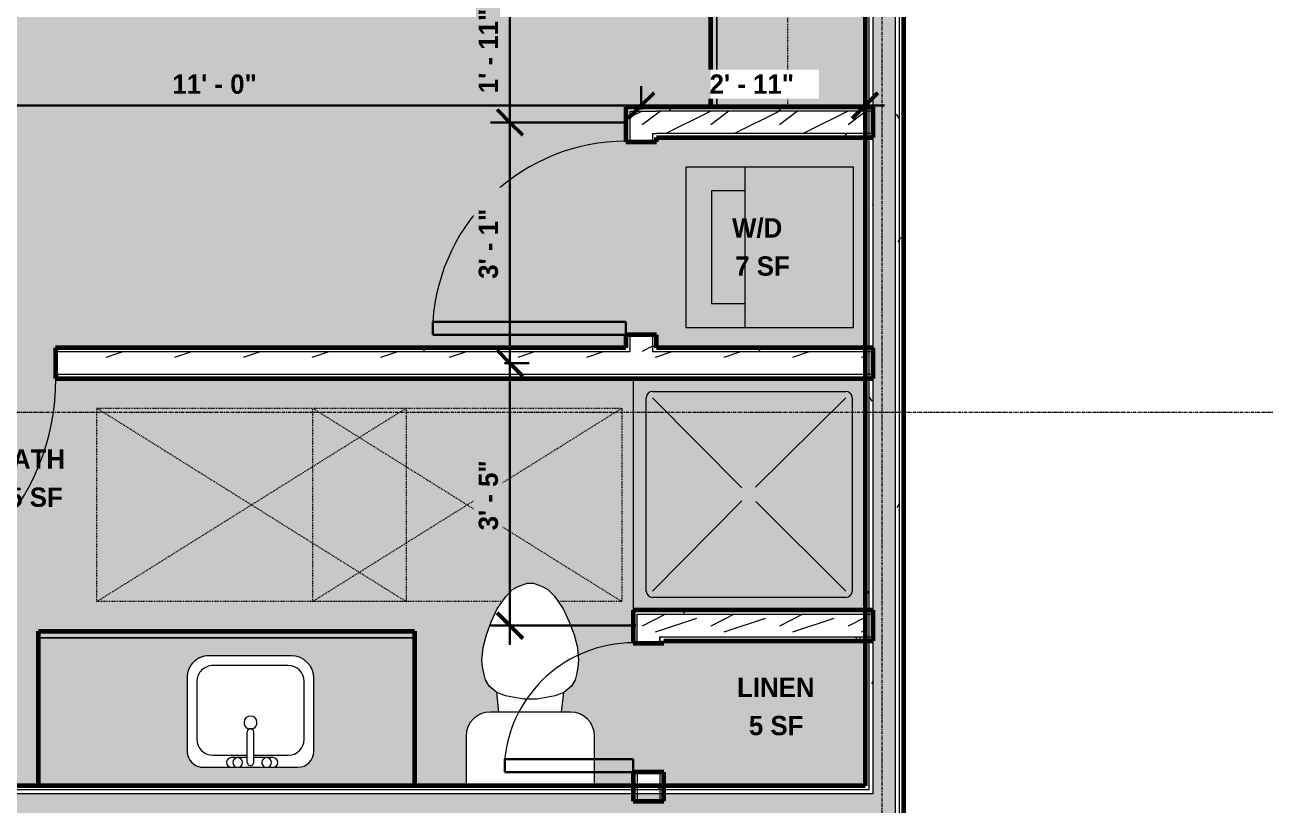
# Model space of a CAD drawing. Header units: inches. Extents: x -4105 to -1989, y 10980 to 12341.
# Drawn here: x -3614.5 to -3421.8, y 11126.2 to 11247.4 of the extents above; entities that cross this region are included whole.
import ezdxf

# ---------------------------------------------------------------- set-up
doc = ezdxf.new("R2010")
doc.units = ezdxf.units.IN
doc.header["$MEASUREMENT"] = 0
doc.linetypes.add('Dash', pattern=[0.25, 0.125, -0.125])
doc.linetypes.add('Grid Line 1_2_', pattern=[0.875, 0.5, -0.125, 0.125, -0.125])
for name, color, linetype, lineweight in [('0-1', 7, 'Continuous', 5), ('0-2', 7, 'Continuous', 9), ('A-ANNO-DIMS-1', 211, 'Continuous', 30), ('A-ANNO-DIMS-64', 211, 'Continuous', 9), ('A-AREA-IDEN', 2, 'Continuous', 9), ('A-AREA-PATT-4', 41, 'Continuous', 9), ('A-DOOR-1', 31, 'Continuous', 9), ('A-DOOR-2', 31, 'Continuous', 30), ('A-GENM-HDLN', 13, 'Dash', 9), ('A-WALL', 113, 'Continuous', 18), ('A-WALL-2', 113, 'Continuous', 60), ('A-WALL-PATT-1', 111, 'Continuous', 9), ('I-WALL-2', 2, 'Continuous', 60), ('P-SANR-FIXT', 6, 'Continuous', 9), ('Q-CASE', 31, 'Continuous', 9), ('Q-CASE-1', 31, 'Continuous', 60), ('Q-CASE-HDLN', 31, 'Dash', 9), ('S-GRID-1', 1, 'Grid Line 1_2_', 9)]:
    doc.layers.add(name, color=color, linetype=linetype, lineweight=lineweight)
doc.styles.add('Century Gothic_B', font='GOTHICB.TTF', dxfattribs={"height": 3})
doc.dimstyles.new('OD_-_HS_-__1__Tol__', dxfattribs={"dimscale": 12, "dimtxt": 3.132505, "dimasz": 0.333333, "dimexe": 0.25, "dimexo": 0.166667, "dimgap": 0.083333, "dimtad": 1, "dimdec": 0, "dimzin": 3, "dimdsep": 46, "dimlunit": 4, "dimtxsty": 'Century Gothic_B', "dimblk1": 'OBLIQUE', "dimblk2": 'OBLIQUE', "dimsah": 1, "dimcen": 0.09, "dimdle": 0.25, "dimazin": 0, "dimtfac": 1, "dimtdec": 4, "dimtix": 1, "dimtmove": 0, "dimatfit": 3, "dimfxl": 1, "dimtvp": 1, "dimtfill": 1, "dimfrac": 2, "dimtolj": 1, "dimtzin": 0, "dimlwd": 30, "dimlwe": 30, "dimarcsym": 2})
pattern_1 = [(0, (0, 0), (20.48, 5.12), [0.845, -14.515, 0.845, -14.515, -81.92]), (0, (0, 0), (20.48, 5.12), [-30.72, 0.845, -29.875, 0.845, -14.515, -35.84]), (0, (0, 0), (20.48, 5.12), [-76.8, 0.845, -9.395, 0.845, -24.755]), (120, (7.68, 2.56), (-14.67405, 15.1762003), [0.845, -14.515, 0.845, -14.515, -81.92]), (120, (7.68, 2.56), (-14.67405, 15.1762003), [-30.72, 0.845, -29.875, 0.845, -14.515, -35.84]), (120, (7.68, 2.56), (-14.67405, 15.1762003), [-76.8, 0.845, -9.395, 0.845, -24.755]), (240, (10.24, 12.8), (-5.80595, -20.2962003), [0.845, -14.515, 0.845, -14.515, -81.92]), (240, (10.24, 12.8), (-5.80595, -20.2962003), [-30.72, 0.845, -29.875, 0.845, -14.515, -35.84]), (240, (10.24, 12.8), (-5.80595, -20.2962003), [-76.8, 0.845, -9.395, 0.845, -24.755])]
pattern_2 = [(216.87, (4.265, 10.662), (31.9871619, 21.32545714), [5.331, -47.981]), (206.565, (10.662, 7.464), (-10.662476, -10.6620098), [11.921, -11.921]), (198.435, (10.662, 2.132), (-21.32449365, -10.6625869), [6.744, -26.974])]
pattern_3 = [(161.57, (0.32, 0.32), (-2.560496185, -0.000537386), [0, -18.214, 2.022, 0]), (18.43, (-0.32, 0.32), (-2.560496185, 0.000537386), [0, -18.214, 2.022, 0]), (108.43, (0.32, 0.32), (1.27922091, -6.400876726), [6.07, -14.166]), (71.57, (-0.32, 0.32), (1.27922091, 6.400876726), [6.07, -14.166])]

# ---------------------------------------------------------------- blocks, each defined once
blk = doc.blocks.new('Single-Flush - 36_ x 84_-1372839-ENLARGED FLOOR PLAN - 2ND FLOOR PLAN - EAST')
at = {"layer": 'A-DOOR-1'}
blk.add_arc((18, 2.37), 36.07, 93.1789, 180, dxfattribs=at)
at = {"layer": 'A-DOOR-2'}
for p, q in [((16, 2.37), (16, 38.39)), ((18, 38.39), (16, 38.39)), ((18, 2.37), (18, 38.39)), ((18, 2.37), (16, 2.37))]:
    blk.add_line(p, q, dxfattribs=at)
blk = doc.blocks.new('Stacked Washer and Dryer - 26_x25_ - Private-1372850-ENLARGED FLOOR PLAN - 2ND FLOOR PLAN - EAST')
at = {"layer": 'P-SANR-FIXT'}
blk.add_hatch(color=256, dxfattribs=at).paths.add_polyline_path([(26, 12.5), (0, 12.5), (0, -12.5), (26, -12.5)], flags=0)
for p, q in [((0, 12.5), (26, 12.5)), ((0, 12.5), (0, -12.5)), ((16.90625, -12.5), (16.90625, 12.5)), ((26, 12.5), (26, -12.5)), ((22.09375, 8.75), (16.90625, 8.75)), ((22.09375, -8.75), (22.09375, 8.75)), ((16.90625, -8.75), (22.09375, -8.75)), ((26, -12.5), (0, -12.5))]:
    blk.add_line(p, q, dxfattribs=at)
blk = doc.blocks.new('Single-Flush - 30_ x 80_-1421383-ENLARGED FLOOR PLAN - 2ND FLOOR PLAN - EAST')
at = {"layer": 'A-DOOR-1'}
blk.add_arc((15, -2.375), 30.067, 180, 266.18593, dxfattribs=at)
at = {"layer": 'A-DOOR-2'}
for p, q in [((13, -2.375), (13, -32.375)), ((15, -2.375), (13, -2.375)), ((15, -2.375), (15, -32.375)), ((15, -32.375), (13, -32.375))]:
    blk.add_line(p, q, dxfattribs=at)
blk = doc.blocks.new('M_Sink Vanity-Square - 500 x 440mm-1352614-ENLARGED FLOOR PLAN - 2ND FLOOR PLAN - EAST')
at = {"layer": 'P-SANR-FIXT'}
for p, q in [((7.96, 7.09), (-6.72, 7.09)), ((7.96, 7.09), (-6.72, 7.09)), ((3.62, 7.09), (-2.88, 7.09)), ((0.12, 6.33), (0.12, 1.59)), ((1.12, 6.33), (1.12, 1.59)), ((-9.22, 4.59), (-9.22, -6.73)), ((-9.22, 4.59), (-9.22, -6.73)), ((0.12, 5.22), (-5.22, 5.22)), ((-2.88, 5.59), (0.12, 5.59)), ((1.12, 5.59), (3.62, 5.59)), ((6.46, 5.22), (1.12, 5.22)), ((10.46, -6.91), (10.46, 4.59)), ((10.46, -6.91), (10.46, 4.59)), ((-7.72, 2.72), (-7.72, -6.23)), ((8.96, -6.23), (8.96, 2.72)), ((-5.22, -8.73), (6.46, -8.73)), ((-5.72, -10.23), (7.14, -10.23)), ((-5.72, -10.23), (7.14, -10.23))]:
    blk.add_line(p, q, dxfattribs=at)
for centre, radius, start, end in [((-6.72, 4.59), 2.5, 90, 180), ((-6.72, 4.59), 2.5, 90, 180), ((-2.88, 6.34), 0.75, 90, 270), ((-1.88, 6.34), 0.75, 360, 180), ((-1.88, 6.34), 0.75, 180, 0), ((0.62, 6.33), 0.5, 360, 180), ((2.62, 6.34), 0.75, 360, 180), ((2.62, 6.34), 0.75, 180, 360), ((3.62, 6.34), 0.75, 270, 90), ((7.96, 4.59), 2.5, 0, 90), ((7.96, 4.59), 2.5, 360, 90), ((-5.22, 2.72), 2.5, 90, 180), ((6.46, 2.72), 2.5, 0, 90), ((0.62, 0.13), 1, 360, 180), ((0.62, 0.13), 1, 180, 0), ((0.62, 1.59), 0.5, 180, 0), ((-5.72, -6.73), 3.5, 180, 270), ((-5.72, -6.73), 3.5, 180, 270), ((-5.22, -6.23), 2.5, 180, 270), ((6.46, -6.23), 2.5, 270, 0), ((7.14, -6.91), 3.32, 270, 360), ((7.14, -6.91), 3.32, 270, 0)]:
    blk.add_arc(centre, radius, start, end, dxfattribs=at)
blk = doc.blocks.new('Toilet-Domestic-3D - Toilet-Domestic-3D-V22-ENLARGED FLOOR PLAN - 2ND FLOOR PLAN - EAST')
at = {"layer": 'P-SANR-FIXT'}
for p, q in [((-1.87, 11.5), (-0.5, 12)), ((-0.5, 12), (0.5, 12)), ((0.5, 12), (1.87, 11.5)), ((-5.13, 8), (-3.74, 10)), ((-3.74, 10), (-2.74, 11)), ((-2.74, 11), (-1.87, 11.5)), ((1.87, 11.5), (2.74, 11)), ((2.74, 11), (3.74, 10)), ((3.74, 10), (5.13, 8)), ((-6.06, 6), (-5.13, 8)), ((5.13, 8), (6.06, 6)), ((-6.79, 4), (-6.06, 6)), ((6.06, 6), (6.79, 4)), ((-7.33, 1.99), (-6.79, 4)), ((6.79, 4), (7.33, 1.99)), ((-7.5, 0), (-7.33, 1.99)), ((7.33, 1.99), (7.5, 0)), ((-7.41, -1), (-7.5, 0)), ((-7.24, -2), (-7.41, -1)), ((7.41, -1), (7.24, -2)), ((7.5, 0), (7.41, -1)), ((-6.97, -3), (-7.24, -2)), ((-6.4, -4), (-6.97, -3)), ((6.97, -3), (6.4, -4)), ((7.24, -2), (6.97, -3)), ((-5.21, -5), (-6.4, -4)), ((-3.84, -5.5), (-5.21, -5)), ((-4.86, -8.02), (-5.21, -5)), ((-1, -6), (-3.84, -5.5)), ((3.84, -5.5), (1, -6)), ((5.21, -5), (3.84, -5.5)), ((4.86, -8.02), (5.21, -5)), ((6.4, -4), (5.21, -5)), ((1, -6), (-1, -6)), ((6.25, -8.02), (-6.25, -8.02)), ((-9.98, -11.75), (-9.98, -19.48)), ((9.98, -19.48), (9.98, -11.75))]:
    blk.add_line(p, q, dxfattribs=at)
for centre, start, end in [((-6.25, -11.75), 90, 180), ((6.25, -11.75), 0, 90)]:
    blk.add_arc(centre, 3.73, start, end, dxfattribs=at)
blk = doc.blocks.new('OD_CW_Base Cabinet - OD_CW_Base Cabinet-V29-ENLARGED FLOOR PLAN - 2ND FLOOR PLAN - EAST')
at = {"layer": 'Q-CASE'}
blk.add_hatch(color=256, dxfattribs=at).paths.add_polyline_path([(32.51, -1), (59.14, -1), (59.14, 0), (0.74, 0), (0.74, -1), (11.58, -1)], flags=0)
h = blk.add_hatch(color=256, dxfattribs=at)
h.paths.add_polyline_path([(40.51, -24), (59.14, -24), (59.14, -1), (0.74, -1), (0.74, -24), (40.03, -24)], flags=0)
h.paths.add_polyline_path([(41.03, -21.13), (26.35, -21.13), (25.7, -21.04), (25.1, -20.79), (24.58, -20.39), (24.18, -19.88), (23.93, -19.27), (23.85, -18.63), (23.85, -7.12), (23.96, -6.26), (24.29, -5.46), (24.82, -4.77), (25.51, -4.25), (26.35, -3.91), (27.17, -3.8), (40.03, -3.8), (41.03, -3.96), (41.78, -4.27), (42.51, -4.83), (43.06, -5.55), (43.41, -6.4), (43.53, -7.3), (43.53, -18.63), (43.45, -19.27), (43.2, -19.88), (42.8, -20.39), (42.28, -20.79), (41.68, -21.04)], flags=0)
for p, q in [((0.74, -1), (0.74, 0)), ((0.74, 0), (59.14, 0)), ((59.14, -1), (0.74, -1)), ((0.74, -24), (0.74, -1)), ((0.74, -1), (59.14, -1)), ((59.14, 0), (59.14, -1)), ((59.14, -1), (59.14, -24))]:
    blk.add_line(p, q, dxfattribs=at)
at = {"layer": 'Q-CASE-1'}
for p, q in [((0.74, -24), (0.74, 0)), ((0.74, 0), (59.14, 0)), ((59.14, 0), (59.14, -24))]:
    blk.add_line(p, q, dxfattribs=at)
blk = doc.blocks.new('Shower Base-3D - 36_ x 36_-1586087-ENLARGED FLOOR PLAN - 2ND FLOOR PLAN - EAST')
at = {"layer": 'P-SANR-FIXT'}
for p, q in [((-18, 18), (-18, -18)), ((-15, 16), (15, 16)), ((-16, -15), (-16, 15)), ((-1.12, 1), (-15, 15)), ((0.97, 1.14), (15, 15)), ((16, 15), (16, -15)), ((-1.13, -0.98), (-15, -15)), ((1.01, -1.11), (15, -15)), ((15, -16), (-15, -16))]:
    blk.add_line(p, q, dxfattribs=at)
for centre, start, end in [((-15, 15), 90, 180), ((15, 15), 360, 90), ((-15, -15), 180, 270), ((15, -15), 270, 0)]:
    blk.add_arc(centre, 1, start, end, dxfattribs=at)
blk = doc.blocks.new('Single-Flush - CLOSET-1720256-ENLARGED FLOOR PLAN - 2ND FLOOR PLAN - EAST')
at = {"layer": 'A-DOOR-1'}
blk.add_arc((10, -2.38), 20.07, 180, 264.2799, dxfattribs=at)
at = {"layer": 'A-DOOR-2'}
for p, q in [((8, -2.38), (8, -22.34)), ((10, -2.38), (8, -2.38)), ((10, -2.38), (10, -22.34)), ((10, -22.34), (8, -22.34))]:
    blk.add_line(p, q, dxfattribs=at)
blk = doc.blocks.new('ADA Clearances - 30_x48_-1721104-ENLARGED FLOOR PLAN - 2ND FLOOR PLAN - EAST')
at = {"layer": 'A-GENM-HDLN'}
for p, q in [((15, 24), (-15, -24)), ((-15, 24), (15, -24)), ((-15, -5.48), (-15, 24)), ((-15, 24), (15, 24)), ((15, 24), (15, -24)), ((-15, -24), (-15, -14.12)), ((15, -24), (-15, -24))]:
    blk.add_line(p, q, dxfattribs=at)
blk = doc.blocks.new('ADA Clearances - 30_x48_-V10-ENLARGED FLOOR PLAN - 2ND FLOOR PLAN - EAST')
at = {"layer": 'A-GENM-HDLN'}
for p, q in [((15, 24), (-15, -24)), ((-15, 24), (15, -24)), ((-15, -24), (-15, 24)), ((-15, 24), (15, 24)), ((15, 24), (15, -24)), ((15, -24), (-15, -24))]:
    blk.add_line(p, q, dxfattribs=at)
blk = doc.blocks.new('OD_CW_Base Cabinet - OD_CW_Base Cabinet-2252122-ENLARGED FLOOR PLAN - 2ND FLOOR PLAN - EAST')
at = {"layer": 'Q-CASE'}
h = blk.add_hatch(color=256, dxfattribs=at)
h.paths.add_polyline_path([(93.67, 24), (59.2, 24), (59.2, 1), (93.67, 1), (93.67, 18.64)], flags=0)
h.paths.add_polyline_path([(35.2, 24), (0.74, 24), (0.74, 1), (35.2, 1), (35.2, 22)], flags=0)
h = blk.add_hatch(color=256, dxfattribs=at)
h.paths.add_polyline_path([(93.67, 0), (93.67, 1), (59.2, 1), (59.2, 0)], flags=0)
h.paths.add_polyline_path([(35.2, 0), (35.2, 1), (0.74, 1), (0.74, 0)], flags=0)
for p, q in [((0.74, 22), (0.74, 24)), ((0.74, 1), (35.2, 1)), ((35.2, 1), (0.74, 1)), ((35.2, 0), (0.74, 0)), ((59.2, 1), (93.67, 1)), ((93.67, 1), (59.2, 1)), ((93.67, 0), (59.2, 0))]:
    blk.add_line(p, q, dxfattribs=at)
at = {"layer": 'Q-CASE-1'}
for p, q in [((0.74, 24), (0.74, 22)), ((0.74, 0), (35.2, 0)), ((59.2, 0), (93.67, 0))]:
    blk.add_line(p, q, dxfattribs=at)
blk = doc.blocks.new('OD_CW_Upper Cabinet - OD_CW_Upper Cabinet-2252152-ENLARGED FLOOR PLAN - 2ND FLOOR PLAN - EAST')
at = {"layer": 'Q-CASE-HDLN'}
for p, q in [((0.74, -24), (0.74, -12)), ((0.74, -12), (93.67, -12)), ((93.67, -12), (93.67, -24)), ((93.67, -24), (0.74, -24))]:
    blk.add_line(p, q, dxfattribs=at)
blk = doc.blocks.new('DIMBLOCK72-ENLARGED FLOOR PLAN - 2ND FLOOR PLAN - EAST')
at = {"layer": 'A-ANNO-DIMS-64', "lineweight": 30, "transparency": 16777216}
for p, q in [((-3518.75, 11234.23), (-3518.75, 11237.83)), ((-3650.84, 11235.66), (-3650.84, 11231.83)), ((-3650.84, 11234.83), (-3650.84, 11235.66)), ((-3650.84, 11234.83), (-3518.75, 11234.83)), ((-3518.75, 11234.83), (-3518.75, 11234.23))]:
    blk.add_line(p, q, dxfattribs=at)
at = {"layer": 'A-ANNO-DIMS-64', "lineweight": 50, "transparency": 16777216}
for p, q in [((-3650.84, 11234.83), (-3648.84, 11236.83)), ((-3518.75, 11234.83), (-3516.75, 11236.83)), ((-3650.84, 11234.83), (-3652.84, 11232.83)), ((-3518.75, 11234.83), (-3520.75, 11232.83))]:
    blk.add_line(p, q, dxfattribs=at)
at = {"layer": 'A-ANNO-DIMS-64', "color": 0, "lineweight": 30, "transparency": 16777216, "insert": (-3591.56, 11239.67), "char_height": 3, "width": 16.2294, "attachment_point": 1, "line_spacing_factor": 0.984502, "style": 'Century Gothic_B', "bg_fill": 3, "box_fill_scale": 1.25, "bg_fill_color": 256, "bg_fill_true_color": 13158600, "bg_fill_transparency": 0}
blk.add_mtext('11\' - 0"', dxfattribs=at)
blk = doc.blocks.new('_Oblique')
at = {"color": 0, "linetype": 'ByBlock', "lineweight": -2}
blk.add_line((-0.5, -0.5), (0.5, 0.5), dxfattribs=at)
blk = doc.blocks.new('DIMBLOCK73-ENLARGED FLOOR PLAN - 2ND FLOOR PLAN - EAST')
at = {"layer": 'A-ANNO-DIMS-64', "lineweight": 30, "transparency": 16777216}
for p, q in [((-3518.75, 11234.23), (-3518.75, 11237.83)), ((-3518.75, 11234.83), (-3480.97, 11234.83)), ((-3518.75, 11234.83), (-3518.75, 11234.23)), ((-3483.97, 11235.66), (-3483.97, 11231.83)), ((-3483.97, 11234.83), (-3483.97, 11235.66))]:
    blk.add_line(p, q, dxfattribs=at)
at = {"layer": 'A-ANNO-DIMS-64', "lineweight": 50, "transparency": 16777216}
for p, q in [((-3518.75, 11234.83), (-3516.75, 11236.83)), ((-3483.97, 11234.83), (-3481.97, 11236.83)), ((-3518.75, 11234.83), (-3520.75, 11232.83)), ((-3483.97, 11234.83), (-3485.97, 11232.83))]:
    blk.add_line(p, q, dxfattribs=at)
at = {"layer": 'A-ANNO-DIMS-64', "color": 0, "lineweight": 30, "transparency": 16777216, "insert": (-3508.12, 11239.67), "char_height": 3, "width": 16.2294, "attachment_point": 1, "line_spacing_factor": 0.984502, "style": 'Century Gothic_B', "bg_fill": 3, "box_fill_scale": 1.25, "bg_fill_color": 256, "bg_fill_true_color": 13158600, "bg_fill_transparency": 0}
blk.add_mtext('2\' - 11"', dxfattribs=at)
blk = doc.blocks.new('DIMBLOCK74-ENLARGED FLOOR PLAN - 2ND FLOOR PLAN - EAST')
at = {"layer": 'A-ANNO-DIMS-64', "lineweight": 50, "transparency": 16777216}
for p, q in [((-3539.14, 11194.83), (-3541.14, 11196.83)), ((-3539.14, 11194.83), (-3537.14, 11192.83)), ((-3539.14, 11154.08), (-3541.14, 11156.08)), ((-3539.14, 11154.08), (-3537.14, 11152.08))]:
    blk.add_line(p, q, dxfattribs=at)
at = {"layer": 'A-ANNO-DIMS-64', "lineweight": 30, "transparency": 16777216}
for p, q in [((-3539.97, 11194.83), (-3536.14, 11194.83)), ((-3539.14, 11194.83), (-3539.97, 11194.83)), ((-3539.14, 11151.08), (-3539.14, 11194.83)), ((-3519.6, 11154.08), (-3542.14, 11154.08)), ((-3539.14, 11154.08), (-3519.6, 11154.08))]:
    blk.add_line(p, q, dxfattribs=at)
at = {"layer": 'A-ANNO-DIMS-64', "color": 0, "lineweight": 30, "transparency": 16777216, "insert": (-3543.99, 11168.86), "char_height": 3, "width": 13.425, "attachment_point": 1, "rotation": 90, "line_spacing_factor": 0.984502, "style": 'Century Gothic_B', "bg_fill": 3, "box_fill_scale": 1.25, "bg_fill_color": 256, "bg_fill_true_color": 13158600, "bg_fill_transparency": 0}
blk.add_mtext('3\' - 5"', dxfattribs=at)
blk = doc.blocks.new('DIMBLOCK75-ENLARGED FLOOR PLAN - 2ND FLOOR PLAN - EAST')
at = {"layer": 'A-ANNO-DIMS-64', "lineweight": 50, "transparency": 16777216}
for p, q in [((-3539.14, 11232.23), (-3541.14, 11234.23)), ((-3539.14, 11232.23), (-3537.14, 11230.23)), ((-3539.14, 11194.83), (-3541.14, 11196.83)), ((-3539.14, 11194.83), (-3537.14, 11192.83))]:
    blk.add_line(p, q, dxfattribs=at)
at = {"layer": 'A-ANNO-DIMS-64', "lineweight": 30, "transparency": 16777216}
for p, q in [((-3520.75, 11232.23), (-3542.14, 11232.23)), ((-3539.14, 11194.83), (-3539.14, 11232.23)), ((-3539.14, 11232.23), (-3520.75, 11232.23)), ((-3539.97, 11194.83), (-3536.14, 11194.83)), ((-3539.14, 11194.83), (-3539.97, 11194.83))]:
    blk.add_line(p, q, dxfattribs=at)
at = {"layer": 'A-ANNO-DIMS-64', "color": 0, "lineweight": 30, "transparency": 16777216, "insert": (-3543.99, 11207.93), "char_height": 3, "width": 13.425, "attachment_point": 1, "rotation": 90, "line_spacing_factor": 0.984502, "style": 'Century Gothic_B', "bg_fill": 3, "box_fill_scale": 1.25, "bg_fill_color": 256, "bg_fill_true_color": 13158600, "bg_fill_transparency": 0}
blk.add_mtext('3\' - 1"', dxfattribs=at)
blk = doc.blocks.new('DIMBLOCK76-ENLARGED FLOOR PLAN - 2ND FLOOR PLAN - EAST')
at = {"layer": 'A-ANNO-DIMS-64', "lineweight": 30, "transparency": 16777216}
for p, q in [((-3539.14, 11232.23), (-3539.14, 11257.82)), ((-3553.97, 11254.82), (-3536.14, 11254.82)), ((-3539.14, 11254.82), (-3553.97, 11254.82)), ((-3520.75, 11232.23), (-3542.14, 11232.23)), ((-3539.14, 11232.23), (-3520.75, 11232.23))]:
    blk.add_line(p, q, dxfattribs=at)
at = {"layer": 'A-ANNO-DIMS-64', "lineweight": 50, "transparency": 16777216}
for p, q in [((-3539.14, 11254.82), (-3541.14, 11256.82)), ((-3539.14, 11254.82), (-3537.14, 11252.82)), ((-3539.14, 11232.23), (-3541.14, 11234.23)), ((-3539.14, 11232.23), (-3537.14, 11230.23))]:
    blk.add_line(p, q, dxfattribs=at)
at = {"layer": 'A-ANNO-DIMS-64', "color": 0, "lineweight": 30, "transparency": 16777216, "insert": (-3543.99, 11236.76), "char_height": 3, "width": 16.2294, "attachment_point": 1, "rotation": 90, "line_spacing_factor": 0.984502, "style": 'Century Gothic_B', "bg_fill": 3, "box_fill_scale": 1.25, "bg_fill_color": 256, "bg_fill_true_color": 13158600, "bg_fill_transparency": 0}
blk.add_mtext('1\' - 11"', dxfattribs=at)
blk = doc.blocks.new('CTR - 1st Phase - Shell_rvt-1-ENLARGED FLOOR PLAN - 2ND FLOOR PLAN - EAST')
at = {"layer": 'S-GRID-1'}
for p, q in [((-3481.32, 10979.75), (-3481.32, 12308.75)), ((-1989.4, 11187.19), (-4072.56, 11187.19))]:
    blk.add_line(p, q, dxfattribs=at)
blk = doc.blocks.new('CTR - 1st Phase - Unit Layouts_rvt-1-ENLARGED FLOOR PLAN - 2ND FLOOR PLAN - EAST')
at = {"layer": 'A-WALL-PATT-1'}
h = blk.add_hatch(dxfattribs=at)
h.set_pattern_fill('FP_1', color=256, style=0, pattern_type=2)
h.set_pattern_definition(pattern_1)
h.paths.add_polyline_path([(-3520.5, 11233.98), (-3483.97, 11233.98), (-3483.97, 11234.61), (-3520.5, 11234.61)], flags=0)
h = blk.add_hatch(dxfattribs=at)
h.set_pattern_fill('FP_2', color=256, style=0, pattern_type=2)
h.set_pattern_definition(pattern_2)
h.paths.add_polyline_path([(-3517, 11196.58), (-3517, 11199.23), (-3520.5, 11199.23), (-3520.5, 11196.58), (-3519.53, 11196.58)], flags=0)
h.paths.add_polyline_path([(-3519.53, 11229.23), (-3517, 11229.23), (-3517, 11233.98), (-3520.5, 11233.98), (-3520.5, 11229.23)], flags=0)
h = blk.add_hatch(dxfattribs=at)
h.set_pattern_fill('FP_2', color=256, style=0, pattern_type=2)
h.set_pattern_definition(pattern_2)
h.paths.add_polyline_path([(-3485.75, 11230.48), (-3483.97, 11230.48), (-3483.97, 11233.98), (-3517, 11233.98), (-3517, 11230.48), (-3489.55, 11230.48)], flags=0)
h = blk.add_hatch(dxfattribs=at)
h.set_pattern_fill('FP_1', color=256, style=0, pattern_type=2)
h.set_pattern_definition(pattern_1)
h.paths.add_polyline_path([(-3516.37, 11197.2), (-3516.37, 11199.23), (-3517, 11199.23), (-3517, 11197.2)], flags=0)
h.paths.add_polyline_path([(-3516.37, 11229.23), (-3516.37, 11230.48), (-3517, 11230.48), (-3517, 11229.23)], flags=0)
h = blk.add_hatch(dxfattribs=at)
h.set_pattern_fill('FP_1', color=256, style=0, pattern_type=2)
h.set_pattern_definition(pattern_1)
h.paths.add_polyline_path([(-3492.25, 11229.86), (-3483.97, 11229.86), (-3483.97, 11230.48), (-3516.37, 11230.48), (-3516.37, 11229.86), (-3511.75, 11229.86)], flags=0)
h = blk.add_hatch(dxfattribs=at)
h.set_pattern_fill('FP_2', color=256, style=0, pattern_type=2)
h.set_pattern_definition(pattern_2)
h.paths.add_polyline_path([(-3645.72, 11193.08), (-3645.72, 11196.58), (-3649.09, 11196.58), (-3649.09, 11193.08), (-3648.46, 11193.08)], flags=0)
h.paths.add_polyline_path([(-3609.72, 11193.08), (-3482.72, 11193.08), (-3483.97, 11193.2), (-3483.97, 11196.58), (-3609.72, 11196.58), (-3609.72, 11194.25)], flags=0)
h = blk.add_hatch(dxfattribs=at)
h.set_pattern_fill('FP_1', color=256, style=0, pattern_type=2)
h.set_pattern_definition(pattern_1)
h.paths.add_polyline_path([(-3648.46, 11196.58), (-3645.72, 11196.58), (-3645.72, 11197.2), (-3648.46, 11197.2)], flags=0)
h.paths.add_polyline_path([(-3511.75, 11196.58), (-3483.97, 11196.6), (-3483.97, 11197.2), (-3517, 11197.2), (-3517, 11196.58)], flags=0)
h.paths.add_polyline_path([(-3609.72, 11196.58), (-3520.5, 11196.58), (-3520.5, 11197.2), (-3609.72, 11197.2)], flags=0)
h = blk.add_hatch(dxfattribs=at)
h.set_pattern_fill('FP_1', color=256, style=0, pattern_type=2)
h.set_pattern_definition(pattern_1)
h.paths.add_polyline_path([(-3517, 11192.45), (-3483.97, 11192.45), (-3483.97, 11193.08), (-3609.72, 11193.08), (-3609.72, 11192.45), (-3519.53, 11192.45)], flags=0)
h.paths.add_polyline_path([(-3645.72, 11192.45), (-3645.72, 11193.08), (-3648.46, 11193.08), (-3648.46, 11192.45), (-3648.24, 11192.45)], flags=0)
h = blk.add_hatch(dxfattribs=at)
h.set_pattern_fill('FP_1', color=256, style=0, pattern_type=2)
h.set_pattern_definition(pattern_1)
h.paths.add_polyline_path([(-3493.48, 11155.83), (-3483.97, 11155.83), (-3483.97, 11156.45), (-3519.97, 11156.45), (-3519.97, 11155.83), (-3515.85, 11155.83)], flags=0)
h = blk.add_hatch(dxfattribs=at)
h.set_pattern_fill('FP_2', color=256, style=0, pattern_type=2)
h.set_pattern_definition(pattern_2)
h.paths.add_polyline_path([(-3493.66, 11152.33), (-3483.97, 11152.33), (-3483.97, 11155.83), (-3519.35, 11155.83), (-3519.35, 11152.33), (-3515.85, 11152.33)], flags=0)
h = blk.add_hatch(dxfattribs=at)
h.set_pattern_fill('FP_2', color=256, style=0, pattern_type=2)
h.set_pattern_definition(pattern_2)
h.paths.add_polyline_path([(-3515.85, 11129.19), (-3515.85, 11131.33), (-3519.35, 11131.33), (-3519.35, 11129.19), (-3517.69, 11129.19)], flags=0)
h.paths.add_polyline_path([(-3515.85, 11151.33), (-3515.85, 11152.33), (-3519.35, 11152.33), (-3519.35, 11151.33), (-3519.17, 11151.33)], flags=0)
h = blk.add_hatch(dxfattribs=at)
h.set_pattern_fill('FP_1', color=256, style=0, pattern_type=2)
h.set_pattern_definition(pattern_1)
h.paths.add_polyline_path([(-3515.22, 11151.7), (-3483.97, 11151.7), (-3483.97, 11152.33), (-3515.85, 11152.33), (-3515.85, 11151.7)], flags=0)
h = blk.add_hatch(dxfattribs=at)
h.set_pattern_fill('FP_1', color=256, style=0, pattern_type=2)
h.set_pattern_definition(pattern_1)
h.paths.add_polyline_path([(-3515.22, 11129.19), (-3515.22, 11131.33), (-3515.85, 11131.33), (-3515.85, 11129.19), (-3515.55, 11129.19)], flags=0)
h.paths.add_polyline_path([(-3515.85, 11151.33), (-3515.22, 11151.33), (-3515.22, 11151.7), (-3515.85, 11151.7)], flags=0)
at = {"layer": 'A-WALL'}
for p, q in [((-3520.5, 11233.98), (-3520.5, 11229.23)), ((-3520.5, 11233.98), (-3517, 11233.98)), ((-3517, 11233.98), (-3516.37, 11233.98)), ((-3482.72, 11233.98), (-3516.37, 11233.98)), ((-3517, 11230.48), (-3517, 11229.23)), ((-3517, 11230.48), (-3516.37, 11230.48)), ((-3482.72, 11230.48), (-3516.37, 11230.48)), ((-3520.5, 11199.23), (-3520.5, 11197.2)), ((-3517, 11199.23), (-3517, 11197.2)), ((-3520.5, 11196.58), (-3609.72, 11196.58)), ((-3520.5, 11197.2), (-3520.5, 11196.58)), ((-3517, 11197.2), (-3517, 11196.58)), ((-3482.72, 11196.58), (-3517, 11196.58)), ((-3482.72, 11193.08), (-3609.72, 11193.08)), ((-3519.35, 11155.83), (-3482.72, 11155.83)), ((-3519.35, 11152.33), (-3519.35, 11155.83)), ((-3519.35, 11151.7), (-3519.35, 11152.33)), ((-3519.35, 11151.7), (-3519.35, 11151.33)), ((-3515.85, 11152.33), (-3515.85, 11151.7)), ((-3515.85, 11152.33), (-3482.72, 11152.33)), ((-3515.85, 11151.7), (-3515.85, 11152.33)), ((-3515.85, 11151.7), (-3515.85, 11151.33)), ((-3519.35, 11131.33), (-3519.35, 11126.81)), ((-3515.85, 11131.33), (-3515.85, 11126.81))]:
    blk.add_line(p, q, dxfattribs=at)
at = {"layer": 'A-WALL-2'}
for p, q in [((-3520.5, 11234.61), (-3521.12, 11234.61)), ((-3521.12, 11234.61), (-3521.12, 11229.23)), ((-3516.37, 11234.61), (-3520.5, 11234.61)), ((-3482.72, 11234.61), (-3516.37, 11234.61)), ((-3482.72, 11229.86), (-3482.72, 11234.61)), ((-3521.12, 11229.23), (-3516.37, 11229.23)), ((-3516.37, 11229.23), (-3516.37, 11229.86)), ((-3516.37, 11229.86), (-3482.72, 11229.86)), ((-3516.37, 11199.23), (-3521.12, 11199.23)), ((-3521.12, 11199.23), (-3521.12, 11197.2)), ((-3516.37, 11197.2), (-3516.37, 11199.23)), ((-3521.12, 11197.2), (-3609.72, 11197.2)), ((-3609.72, 11197.2), (-3609.72, 11192.45)), ((-3482.72, 11197.2), (-3516.37, 11197.2)), ((-3482.72, 11192.45), (-3482.72, 11197.2)), ((-3609.72, 11192.45), (-3482.72, 11192.45)), ((-3482.72, 11156.45), (-3519.97, 11156.45)), ((-3519.97, 11156.45), (-3519.97, 11155.83)), ((-3519.97, 11155.83), (-3519.97, 11151.7)), ((-3482.72, 11151.7), (-3482.72, 11156.45)), ((-3519.97, 11151.7), (-3519.97, 11151.33)), ((-3519.97, 11151.33), (-3515.22, 11151.33)), ((-3515.22, 11151.7), (-3482.72, 11151.7)), ((-3515.22, 11151.33), (-3515.22, 11151.7)), ((-3515.22, 11131.33), (-3519.97, 11131.33)), ((-3519.97, 11131.33), (-3519.97, 11126.81)), ((-3515.22, 11126.81), (-3515.22, 11131.33)), ((-3519.97, 11126.81), (-3515.22, 11126.81))]:
    blk.add_line(p, q, dxfattribs=at)
at = {"layer": '0-2'}
for name, p, rotation in [('OD_CW_Base Cabinet - OD_CW_Base Cabinet-2252122-ENLARGED FLOOR PLAN - 2ND FLOOR PLAN - EAST', (-3507.97, 11328.28), 270.0000000000008), ('OD_CW_Upper Cabinet - OD_CW_Upper Cabinet-2252152-ENLARGED FLOOR PLAN - 2ND FLOOR PLAN - EAST', (-3507.97, 11233.87), 90.00000000000391), ('Single-Flush - 30_ x 80_-1421383-ENLARGED FLOOR PLAN - 2ND FLOOR PLAN - EAST', (-3518.75, 11214.23), 270), ('Stacked Washer and Dryer - 26_x25_ - Private-1372850-ENLARGED FLOOR PLAN - 2ND FLOOR PLAN - EAST', (-3485.75, 11212.83), 180), ('Single-Flush - 36_ x 84_-1372839-ENLARGED FLOOR PLAN - 2ND FLOOR PLAN - EAST', (-3627.72, 11194.83), 180), ('ADA Clearances - 30_x48_-V10-ENLARGED FLOOR PLAN - 2ND FLOOR PLAN - EAST', (-3579.27, 11172.83), 89.9999999999678), ('ADA Clearances - 30_x48_-1721104-ENLARGED FLOOR PLAN - 2ND FLOOR PLAN - EAST', (-3545.77, 11172.83), 89.9999999999678), ('Single-Flush - CLOSET-1720256-ENLARGED FLOOR PLAN - 2ND FLOOR PLAN - EAST', (-3517.6, 11141.33), 269.9999999999703), ('M_Sink Vanity-Square - 500 x 440mm-1352614-ENLARGED FLOOR PLAN - 2ND FLOOR PLAN - EAST', (-3578.8, 11139.16), 180)]:
    blk.add_blockref(name, p, dxfattribs=dict(at, rotation=rotation))
for name, p in [('Shower Base-3D - 36_ x 36_-1586087-ENLARGED FLOOR PLAN - 2ND FLOOR PLAN - EAST', (-3501.97, 11174.45)), ('Toilet-Domestic-3D - Toilet-Domestic-3D-V22-ENLARGED FLOOR PLAN - 2ND FLOOR PLAN - EAST', (-3535.97, 11148.67)), ('OD_CW_Base Cabinet - OD_CW_Base Cabinet-V29-ENLARGED FLOOR PLAN - 2ND FLOOR PLAN - EAST', (-3613.11, 11153.19))]:
    blk.add_blockref(name, p, dxfattribs=at)
at = {"layer": 'A-AREA-IDEN', "char_height": 3, "attachment_point": 1, "style": 'Century Gothic_B'}
for s, insert, width in [('W/D', (-3504.63, 11217.34), 10.1), ('7 SF', (-3504.14, 11211.42), 8.888), ('BATH', (-3619.37, 11181.44), 11.716), ('65 SF', (-3619.29, 11175.52), 11.514), ('LINEN', (-3503.85, 11145.99), 13.332), ('5 SF', (-3502.02, 11140.06), 8.888)]:
    blk.add_mtext(s, dxfattribs=dict(at, insert=insert, width=width))
at = {"layer": 'A-ANNO-DIMS-1'}
dim = blk.add_linear_dim(base=(-3518.75, 11234.83), p1=(-3650.84, 11237.66), p2=(-3518.75, 11232.23), dimstyle='OD_-_HS_-__1__Tol__', override={"dimpost": '<>', "dimfxl": 132.20226}, dxfattribs=at)
dim.commit()
dim.dimension.update_dxf_attribs({"geometry": 'DIMBLOCK72-ENLARGED FLOOR PLAN - 2ND FLOOR PLAN - EAST', "text_midpoint": (-3584.79, 11237.4)})
dim = blk.add_linear_dim(base=(-3539.14, 11194.83), p1=(-3517.6, 11154.08), p2=(-3541.97, 11194.83), angle=90, dimstyle='OD_-_HS_-__1__Tol__', override={"dimpost": '<>', "dimfxl": 47.483293}, dxfattribs=at)
dim.commit()
dim.dimension.update_dxf_attribs({"geometry": 'DIMBLOCK74-ENLARGED FLOOR PLAN - 2ND FLOOR PLAN - EAST', "text_midpoint": (-3541.72, 11174.45)})
dim = blk.add_linear_dim(base=(-3483.97, 11234.83), p1=(-3518.75, 11232.23), p2=(-3483.97, 11237.66), dimstyle='OD_-_HS_-__1__Tol__', override={"dimpost": '<>', "dimfxl": 35.195783}, dxfattribs=at)
dim.commit()
dim.dimension.update_dxf_attribs({"geometry": 'DIMBLOCK73-ENLARGED FLOOR PLAN - 2ND FLOOR PLAN - EAST', "text_midpoint": (-3501.36, 11237.37)})
dim = blk.add_linear_dim(base=(-3539.14, 11232.23), p1=(-3541.97, 11194.83), p2=(-3518.75, 11232.23), angle=90, dimstyle='OD_-_HS_-__1__Tol__', override={"dimpost": '<>', "dimfxl": 44.029589}, dxfattribs=at)
dim.commit()
dim.dimension.update_dxf_attribs({"geometry": 'DIMBLOCK75-ENLARGED FLOOR PLAN - 2ND FLOOR PLAN - EAST', "text_midpoint": (-3541.72, 11213.53)})
dim = blk.add_linear_dim(base=(-3539.14, 11254.82), p1=(-3518.75, 11232.23), p2=(-3555.97, 11254.82), angle=90, dimstyle='OD_-_HS_-__1__Tol__', override={"dimpost": '<>', "dimfxl": 43.539702}, dxfattribs=at)
dim.commit()
dim.dimension.update_dxf_attribs({"geometry": 'DIMBLOCK76-ENLARGED FLOOR PLAN - 2ND FLOOR PLAN - EAST', "text_midpoint": (-3541.64, 11243.52)})

msp = doc.modelspace()

# ---------------------------------------------------------------- block references
at = {"layer": '0-1'}
msp.add_blockref('CTR - 1st Phase - Unit Layouts_rvt-1-ENLARGED FLOOR PLAN - 2ND FLOOR PLAN - EAST', (0, 0), dxfattribs=at)

# ---------------------------------------------------------------- next in the draw order: hatches: boundary and pattern name
at = {"layer": 'A-AREA-PATT-4'}
h = msp.add_hatch(color=256, dxfattribs=at)
h.paths.add_polyline_path([(-3650.72, 11364.19), (-3648.97, 11364.19), (-3648.97, 11328.19), (-3650.72, 11328.19), (-3650.72, 11363.81)], flags=0)
h.paths.add_polyline_path([(-3519.97, 11129.19), (-3519.97, 11131.33), (-3515.22, 11131.33), (-3515.22, 11129.19), (-3483.97, 11129.19), (-3483.97, 11151.7), (-3515.22, 11151.7), (-3515.22, 11151.33), (-3519.97, 11151.33), (-3519.97, 11156.45), (-3483.97, 11156.45), (-3483.97, 11192.45), (-3609.72, 11192.45), (-3609.72, 11197.2), (-3521.12, 11197.2), (-3521.12, 11199.23), (-3516.37, 11199.23), (-3516.37, 11197.2), (-3483.97, 11197.2), (-3483.97, 11229.86), (-3516.37, 11229.86), (-3516.37, 11229.23), (-3521.12, 11229.23), (-3521.12, 11234.61), (-3507.97, 11234.61), (-3507.97, 11327.54), (-3515.97, 11327.54), (-3515.97, 11363.19), (-3555.97, 11363.19), (-3555.97, 11354.79), (-3553.64, 11354.78), (-3553.55, 11354.73), (-3553.49, 11354.59), (-3553.49, 11353.69), (-3553.24, 11353.69), (-3553.24, 11349.96), (-3552.99, 11349.96), (-3552.99, 11347.99), (-3553.24, 11347.99), (-3553.24, 11338.64), (-3552.99, 11338.64), (-3552.99, 11338.05), (-3553.24, 11338.05), (-3553.24, 11337.46), (-3552.99, 11337.46), (-3552.99, 11336.86), (-3553.24, 11336.86), (-3553.24, 11336.27), (-3552.99, 11336.27), (-3552.99, 11335.68), (-3553.24, 11335.68), (-3553.24, 11335.09), (-3552.99, 11335.09), (-3552.99, 11334.5), (-3553.24, 11334.5), (-3553.24, 11331.88), (-3553.49, 11331.86), (-3553.51, 11330.93), (-3553.55, 11330.84), (-3553.69, 11330.79), (-3555.97, 11330.79), (-3555.97, 11254.82), (-3591.97, 11254.82), (-3591.97, 11268.36), (-3602.42, 11268.36), (-3602.42, 11284.86), (-3591.97, 11284.86), (-3591.97, 11296.36), (-3602.42, 11296.36), (-3602.42, 11312.86), (-3591.97, 11312.86), (-3591.97, 11324.36), (-3602.42, 11324.36), (-3602.42, 11340.86), (-3591.97, 11340.86), (-3591.97, 11363.19), (-3612.72, 11363.19), (-3612.72, 11364.19), (-3614.72, 11364.19), (-3614.72, 11366.13), (-3615.35, 11366.13), (-3615.35, 11366.19), (-3650.1, 11366.19), (-3650.1, 11366.13), (-3650.72, 11366.13), (-3650.72, 11364.19), (-3652.72, 11364.19), (-3652.72, 11363.19), (-3668.12, 11363.19), (-3668.12, 11422.61), (-3819.32, 11422.61), (-3823.32, 11424.76), (-3851.85, 11424.76), (-3851.85, 11249.94), (-3723.96, 11249.94), (-3723.96, 11245.19), (-3821.57, 11245.19), (-3821.57, 11237.56), (-3826.32, 11237.56), (-3826.32, 11245.19), (-3851.85, 11245.19), (-3851.85, 11236.31), (-3828.22, 11236.31), (-3828.22, 11235.31), (-3827.72, 11235.3), (-3827.72, 11234.56), (-3828.22, 11234.56), (-3828.22, 11218.31), (-3827.72, 11218.31), (-3827.72, 11217.81), (-3828.22, 11217.81), (-3828.22, 11208.31), (-3851.85, 11208.31), (-3851.85, 11206.27), (-3826.32, 11206.27), (-3826.32, 11207.56), (-3821.57, 11207.56), (-3821.57, 11201.52), (-3851.85, 11201.52), (-3851.85, 11129.19), (-3795.96, 11129.19), (-3795.96, 11209.19), (-3717.96, 11209.19), (-3717.96, 11129.19), (-3653.21, 11129.19), (-3653.21, 11130.94), (-3648.46, 11130.94), (-3648.46, 11129.19), (-3612.37, 11129.19), (-3612.37, 11153.19), (-3553.97, 11153.19), (-3553.97, 11129.19), (-3545.95, 11129.19), (-3545.95, 11136.92), (-3545.82, 11137.88), (-3545.45, 11138.78), (-3544.86, 11139.55), (-3544.09, 11140.14), (-3543.19, 11140.51), (-3542.15, 11140.64), (-3540.84, 11140.64), (-3541.18, 11143.67), (-3542.37, 11144.67), (-3542.94, 11145.67), (-3543.22, 11146.74), (-3543.39, 11147.67), (-3543.47, 11148.67), (-3543.3, 11150.66), (-3542.76, 11152.67), (-3542.03, 11154.67), (-3541.04, 11156.75), (-3539.71, 11158.67), (-3538.71, 11159.67), (-3537.85, 11160.17), (-3536.47, 11160.67), (-3535.47, 11160.67), (-3534.1, 11160.17), (-3533.23, 11159.67), (-3532.23, 11158.67), (-3530.85, 11156.67), (-3529.91, 11154.67), (-3529.19, 11152.67), (-3528.65, 11150.66), (-3528.47, 11148.67), (-3528.56, 11147.67), (-3528.74, 11146.67), (-3529.01, 11145.67), (-3529.57, 11144.67), (-3530.76, 11143.67), (-3531.11, 11140.64), (-3529.72, 11140.64), (-3528.76, 11140.51), (-3527.86, 11140.14), (-3527.09, 11139.55), (-3526.5, 11138.78), (-3526.12, 11137.88), (-3526, 11136.92), (-3526, 11129.19), (-3520.07, 11129.19)], flags=0)
h.paths.add_polyline_path([(-3709.92, 11129.69), (-3716.03, 11129.69), (-3716.03, 11147.69), (-3698.03, 11147.69), (-3698.03, 11129.69), (-3702.74, 11129.69)], flags=0)
h.paths.add_polyline_path([(-3799.96, 11129.69), (-3817.96, 11129.69), (-3817.96, 11147.69), (-3799.96, 11147.69), (-3799.96, 11141.29)], flags=0)
h.paths.add_polyline_path([(-3653.21, 11164.94), (-3653.21, 11171.19), (-3681.96, 11171.19), (-3681.96, 11191.86), (-3682.71, 11191.86), (-3682.71, 11194.36), (-3681.96, 11194.36), (-3681.96, 11216.61), (-3680.59, 11216.61), (-3680.59, 11236.61), (-3681.96, 11236.61), (-3681.96, 11236.86), (-3682.71, 11236.86), (-3682.71, 11239.36), (-3681.96, 11239.36), (-3681.96, 11245.19), (-3687.96, 11245.19), (-3687.96, 11249.94), (-3648.46, 11249.94), (-3648.46, 11197.2), (-3645.72, 11197.2), (-3645.72, 11192.45), (-3648.46, 11192.45), (-3648.46, 11164.94), (-3649.34, 11164.94), (-3649.34, 11200.94), (-3652.34, 11200.94), (-3652.34, 11164.94), (-3652.59, 11164.94)], flags=0)
h.paths.add_polyline_path([(-3653.21, 11175.94), (-3653.21, 11245.19), (-3677.21, 11245.19), (-3677.21, 11239.36), (-3676.46, 11239.36), (-3676.46, 11236.86), (-3677.21, 11236.86), (-3677.21, 11236.61), (-3679.21, 11236.61), (-3679.21, 11214.61), (-3680.59, 11214.61), (-3680.59, 11194.61), (-3677.21, 11194.61), (-3677.21, 11194.36), (-3676.46, 11194.36), (-3676.46, 11191.86), (-3677.21, 11191.86), (-3677.21, 11175.94), (-3664.44, 11175.94)], flags=0)
h.paths.add_polyline_path([(-3485.75, 11200.33), (-3511.75, 11200.33), (-3511.75, 11225.33), (-3485.75, 11225.33)], flags=0)
h.paths.add_polyline_path([(-3763.8, 11321.34), (-3803.79, 11321.34), (-3803.79, 11356.34), (-3797.79, 11356.34), (-3797.79, 11357.34), (-3725.79, 11357.34), (-3725.79, 11356.34), (-3719.79, 11356.34), (-3719.79, 11321.34), (-3742.27, 11321.34)], flags=0)
h.paths.add_polyline_path([(-3484.45, 11327.54), (-3483.97, 11327.54), (-3483.97, 11363.19), (-3485.97, 11363.16), (-3485.97, 11327.54)], flags=0)
h.paths.add_polyline_path([(-3709.79, 11360.66), (-3709.79, 11366.66), (-3710.79, 11366.66), (-3710.79, 11402.66), (-3709.79, 11402.66), (-3709.79, 11408.66), (-3674.79, 11408.66), (-3674.79, 11360.66), (-3702.74, 11360.66)], flags=0)
h.paths.add_polyline_path([(-3826.39, 11360.66), (-3848.79, 11360.66), (-3848.79, 11408.66), (-3813.79, 11408.66), (-3813.79, 11402.66), (-3812.79, 11402.66), (-3812.79, 11366.66), (-3813.79, 11366.66), (-3813.79, 11360.66), (-3825.81, 11360.66)], flags=0)
h.paths.add_polyline_path([(-3738.62, 11405.58), (-3739.61, 11405.58), (-3739.61, 11405.61), (-3740.28, 11405.61), (-3740.28, 11409.61), (-3776.28, 11409.61), (-3776.28, 11405.61), (-3776.94, 11405.61), (-3776.94, 11405.58), (-3777.93, 11405.58), (-3777.93, 11405.61), (-3793.13, 11405.61), (-3793.13, 11405.58), (-3793.62, 11405.58), (-3793.62, 11405.61), (-3794.28, 11405.61), (-3794.28, 11421.74), (-3722.28, 11421.74), (-3722.28, 11405.61), (-3722.94, 11405.61), (-3722.96, 11405.58), (-3723.43, 11405.58), (-3723.43, 11405.61), (-3738.62, 11405.61)], flags=0)
at = {"layer": 'A-WALL-PATT-1'}
h = msp.add_hatch(dxfattribs=at)
h.set_pattern_fill('FP_1', color=256, style=0, pattern_type=2)
h.set_pattern_definition(pattern_1)
h.paths.add_polyline_path([(-3478.63, 11044.25), (-3478.6, 11044.25), (-3478.6, 11367.94), (-3479.22, 11367.94), (-3479.22, 11044.25)], flags=0)
h = msp.add_hatch(dxfattribs=at)
h.set_pattern_fill('FP_1', color=256, style=0, pattern_type=2)
h.set_pattern_definition(pattern_1)
h.paths.add_polyline_path([(-3478.6, 11044.25), (-3477.97, 11044.25), (-3477.97, 11368.56), (-3478.6, 11368.56), (-3478.6, 11119.25)], flags=0)
h = msp.add_hatch(dxfattribs=at)
h.set_pattern_fill('FP_1', color=256, style=0, pattern_type=2)
h.set_pattern_definition(pattern_1)
h.paths.add_polyline_path([(-3483.97, 11044.25), (-3483.35, 11044.25), (-3483.35, 11123.81), (-3483.97, 11123.81), (-3483.97, 11087.79)], flags=0)
h.paths.add_polyline_path([(-3483.35, 11128.56), (-3483.35, 11193.08), (-3483.97, 11193.08), (-3483.97, 11128.56)], flags=0)
h.paths.add_polyline_path([(-3483.35, 11193.13), (-3483.35, 11363.19), (-3483.97, 11363.19), (-3483.97, 11193.19), (-3483.8, 11193.18)], flags=0)
h = msp.add_hatch(dxfattribs=at)
h.set_pattern_fill('FP_1', color=256, style=0, pattern_type=2)
h.set_pattern_definition(pattern_1)
h.paths.add_polyline_path([(-3483.35, 11044.25), (-3482.72, 11044.25), (-3482.72, 11124.44), (-3483.35, 11124.44), (-3483.35, 11087.79)], flags=0)
h.paths.add_polyline_path([(-3482.72, 11193.08), (-3482.72, 11363.81), (-3483.35, 11363.81), (-3483.35, 11193.13), (-3483.18, 11193.12)], flags=0)
h.paths.add_polyline_path([(-3482.72, 11127.94), (-3482.72, 11193.08), (-3483.35, 11193.08), (-3483.35, 11127.94), (-3482.85, 11127.94)], flags=0)
h = msp.add_hatch(dxfattribs=at)
h.set_pattern_fill('FP_4', color=256, style=0, pattern_type=2)
h.set_pattern_definition(pattern_3)
h.paths.add_polyline_path([(-3482.72, 11044.25), (-3479.22, 11044.25), (-3479.23, 11364.44), (-3482.72, 11364.44), (-3482.72, 11087.79)], flags=0)
h = msp.add_hatch(dxfattribs=at)
h.set_pattern_fill('FP_1', color=256, style=0, pattern_type=2)
h.set_pattern_definition(pattern_1)
h.paths.add_polyline_path([(-3612.37, 11128.56), (-3483.97, 11128.56), (-3483.97, 11129.19), (-3852.47, 11129.19), (-3852.47, 11128.56), (-3614.97, 11128.56)], flags=0)
h = msp.add_hatch(dxfattribs=at)
h.set_pattern_fill('FP_1', color=256, style=0, pattern_type=2)
h.set_pattern_definition(pattern_1)
h.paths.add_polyline_path([(-3590, 11127.94), (-3483.35, 11127.94), (-3483.35, 11128.56), (-3852.47, 11128.56), (-3852.47, 11127.94), (-3612.37, 11127.94)], flags=0)
h = msp.add_hatch(dxfattribs=at)
h.set_pattern_fill('FP_4', color=256, style=0, pattern_type=2)
h.set_pattern_definition(pattern_3)
h.paths.add_polyline_path([(-3553.97, 11124.44), (-3482.72, 11124.44), (-3482.72, 11127.94), (-3852.47, 11127.94), (-3852.47, 11124.44), (-3578.8, 11124.44)], flags=0)

# ---------------------------------------------------------------- next in the draw order: linework, layer by layer
at = {"layer": 'A-WALL'}
for p, q in [((-3479.22, 11044.25), (-3479.22, 11367.94)), ((-3478.6, 11044.25), (-3478.6, 11368.56)), ((-3483.35, 11128.56), (-3483.35, 11363.81)), ((-3482.72, 11127.94), (-3482.72, 11364.44)), ((-3483.35, 11128.56), (-3852.47, 11128.56)), ((-3482.72, 11127.94), (-3852.47, 11127.94))]:
    msp.add_line(p, q, dxfattribs=at)
at = {"layer": 'I-WALL-2'}
for p, q in [((-3477.97, 11044.25), (-3477.97, 11369.19)), ((-3483.97, 11363.19), (-3483.97, 11129.19)), ((-3483.97, 11129.19), (-3852.47, 11129.19))]:
    msp.add_line(p, q, dxfattribs=at)

# ---------------------------------------------------------------- next in the draw order: block references
at = {"layer": '0-1'}
msp.add_blockref('CTR - 1st Phase - Shell_rvt-1-ENLARGED FLOOR PLAN - 2ND FLOOR PLAN - EAST', (0, 0), dxfattribs=at)

doc.saveas('drawing.dxf')
